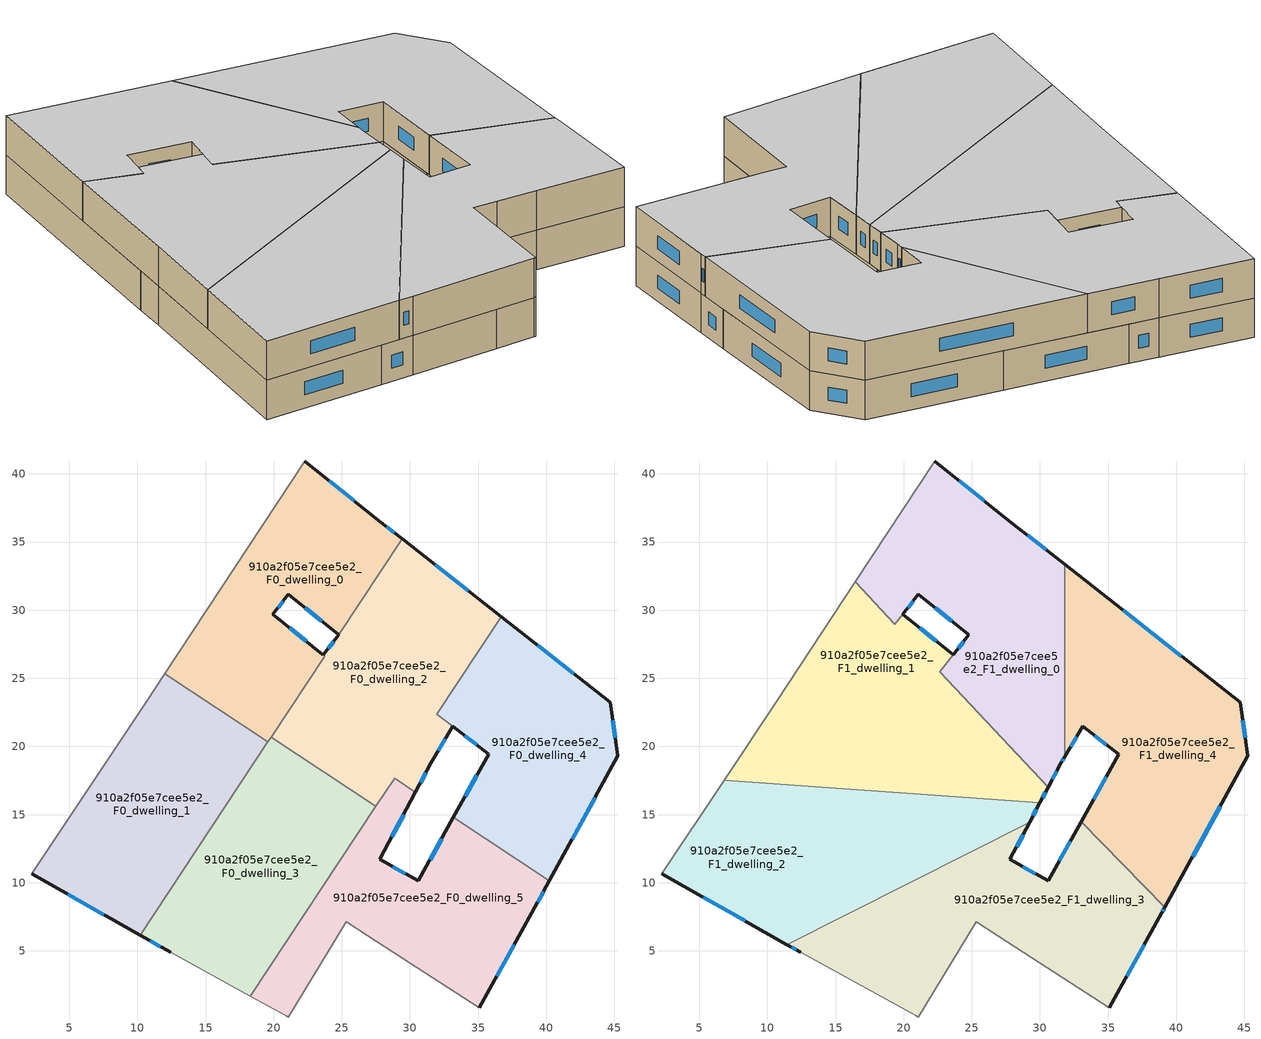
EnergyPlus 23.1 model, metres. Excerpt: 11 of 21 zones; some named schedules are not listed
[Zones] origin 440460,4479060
910a2f05e7cee5e2_F0_dwelling_0
 floor ground (EU_floor_Construction): 27.73,36.57 29.43,35.23 24.77,28.19 21.09,31.15 19.95,29.7 23.62,26.73 23.74,26.63 19.58,20.33 12.01,25.34 22.27,40.95 z0
 wall outside (EU_wall_Construction): 29.43,35.23 27.73,36.57 22.27,40.95 / 23.62,26.73 19.95,29.7 21.09,31.15 24.77,28.19 z0:3
 wall to 910a2f05e7cee5e2_F0_dwelling_1 (EU_wall_Construction): 12.01,25.34 19.58,20.33 z0:3
 wall adiabatic (EU_wall_Construction): 22.27,40.95 12.01,25.34 z0:3
 wall to 910a2f05e7cee5e2_F0_dwelling_2 (EU_wall_Construction): 24.77,28.19 29.43,35.23 / 19.81,20.68 23.74,26.63 23.62,26.73 z0:3
 wall to 910a2f05e7cee5e2_F0_dwelling_3 (EU_wall_Construction): 19.58,20.33 19.81,20.68 z0:3
 window (EU_Window_Construction): 25.9,38.03 24.09,39.48 / 28.86,35.68 28.3,36.13 / 22.32,30.16 23.54,29.18 / 20.33,30.18 20.71,30.67 / 22.39,27.72 21.17,28.7 z1:2
 roof outside (EU_roof_Construction): 23.62,26.73 19.95,29.7 19.36,28.96 16.43,32.07 19.36,28.95 19.95,29.7 z3
910a2f05e7cee5e2_F0_dwelling_1
 floor ground (EU_floor_Construction): 19.58,20.33 10.2,6.16 2.24,10.67 10.69,23.33 12.01,25.34 z0
 wall outside (EU_wall_Construction): 2.24,10.67 10.2,6.16 z0:3
 wall adiabatic (EU_wall_Construction): 12.01,25.34 10.69,23.33 2.24,10.67 z0:3
 wall to 910a2f05e7cee5e2_F0_dwelling_3 (EU_wall_Construction): 10.2,6.16 19.58,20.33 z0:3
 window (EU_Window_Construction): 4.9,9.16 7.54,7.67 z1:2
910a2f05e7cee5e2_F0_dwelling_2
 floor ground (EU_floor_Construction): 36.71,29.51 31.98,22.36 33.13,21.47 31.53,18.77 30.4,16.64 28.87,17.66 27.5,15.59 19.81,20.68 23.74,26.63 23.62,26.73 24.78,28.18 29.43,35.23 z0
 wall outside (EU_wall_Construction): 24.78,28.18 23.62,26.73 / 36.71,29.51 29.43,35.23 / 30.4,16.64 31.53,18.77 33.13,21.47 z0:3
 wall to 910a2f05e7cee5e2_F0_dwelling_4 (EU_wall_Construction): 33.13,21.47 31.98,22.36 36.71,29.51 z0:3
 wall to 910a2f05e7cee5e2_F0_dwelling_5 (EU_wall_Construction): 27.5,15.59 28.87,17.66 30.4,16.64 z0:3
 wall to 910a2f05e7cee5e2_F0_dwelling_3 (EU_wall_Construction): 19.81,20.68 27.5,15.59 z0:3
 window (EU_Window_Construction): 24.39,27.7 24.01,27.21 / 34.28,31.43 31.86,33.32 / 32.06,19.67 32.59,20.57 / 30.78,17.35 31.15,18.06 z1:2
910a2f05e7cee5e2_F0_dwelling_3
 floor ground (EU_floor_Construction): 27.5,15.59 18.29,1.67 12.44,4.89 10.2,6.16 19.81,20.68 z0
 wall outside (EU_wall_Construction): 10.2,6.16 12.44,4.89 z0:3
 wall adiabatic (EU_wall_Construction): 12.44,4.89 18.29,1.67 z0:3
 wall to 910a2f05e7cee5e2_F0_dwelling_5 (EU_wall_Construction): 18.29,1.67 27.5,15.59 z0:3
 window (EU_Window_Construction): 10.95,5.74 11.69,5.32 z1:2
910a2f05e7cee5e2_F0_dwelling_4
 floor ground (EU_floor_Construction): 44.69,23.24 45.26,19.32 40.23,10.14 33.19,14.79 35.76,19.42 31.98,22.36 36.71,29.51 z0
 wall outside (EU_wall_Construction): 40.23,10.14 45.26,19.32 44.69,23.24 36.71,29.51 / 33.13,21.47 35.76,19.42 33.19,14.79 z0:3
 wall to 910a2f05e7cee5e2_F0_dwelling_5 (EU_wall_Construction): 33.19,14.79 40.23,10.14 z0:3
 window (EU_Window_Construction): 34.9,17.88 34.05,16.34 / 42.02,25.34 39.38,27.41 / 45.07,20.63 44.88,21.93 / 41.91,13.21 43.58,16.25 / 34.01,20.79 34.88,20.11 z1:2
910a2f05e7cee5e2_F0_dwelling_5
 floor ground (EU_floor_Construction): 40.23,10.14 38.94,7.79 35.08,0.82 29.4,4.49 26.89,6.11 25.34,7.12 21.05,0.15 20.92,0.23 18.29,1.67 28.87,17.66 30.4,16.64 27.8,11.72 30.61,10.14 33.19,14.79 z0
 wall outside (EU_wall_Construction): 33.19,14.79 30.61,10.14 27.8,11.72 30.4,16.64 / 35.08,0.82 38.94,7.79 40.23,10.14 z0:3
 wall adiabatic (EU_wall_Construction): 18.29,1.67 20.92,0.23 21.05,0.15 25.34,7.12 26.89,6.11 29.4,4.49 35.08,0.82 z0:3
 window (EU_Window_Construction): 28.67,13.36 29.53,15 / 29.67,10.67 28.74,11.19 / 32.33,13.24 31.47,11.7 / 39.37,8.57 39.8,9.35 / 36.37,3.15 37.65,5.46 z1:2
910a2f05e7cee5e2_F1_dwelling_0
 floor to 910a2f05e7cee5e2_F0_dwelling_2 (EU_floor_Construction): 31.81,33.36 31.81,19.24 31.53,18.77 30.6,17.02 22.84,25.27 23.74,26.63 23.62,26.73 24.77,28.19 29.43,35.23 z3
 floor to 910a2f05e7cee5e2_F0_dwelling_0 (EU_floor_Construction): 27.73,36.57 29.43,35.23 24.77,28.19 21.09,31.15 19.95,29.7 19.36,28.96 16.43,32.07 22.27,40.95 z3; 23.74,26.63 22.84,25.27 22.63,25.48 23.62,26.73 z3
 wall outside (EU_wall_Construction): 19.95,29.7 21.09,31.15 24.78,28.18 23.62,26.73 / 31.81,33.37 27.73,36.57 22.27,40.95 / 30.6,17.02 31.53,18.77 31.81,19.24 z3:6
 wall adiabatic (EU_wall_Construction): 22.27,40.95 16.43,32.07 z3:6
 wall to 910a2f05e7cee5e2_F1_dwelling_4 (EU_wall_Construction): 31.81,19.24 31.81,33.37 z3:6
 wall to 910a2f05e7cee5e2_F1_dwelling_1 (EU_wall_Construction): 23.62,26.73 22.63,25.48 30.6,17.02 / 16.43,32.07 19.36,28.96 19.95,29.7 z3:6
 window (EU_Window_Construction): 24.39,27.7 24.01,27.22 / 22.32,30.16 23.54,29.18 / 20.33,30.19 20.71,30.67 / 25.9,38.03 24.09,39.48 / 30.44,34.44 29.09,35.5 / 31.62,18.93 31.71,19.09 / 30.91,17.61 31.22,18.19 z4:5
 ceiling to 910a2f05e7cee5e2_F2_dwelling_0 (EU_floor_Construction): 30.6,17.02 31.53,18.77 31.81,19.24 31.81,33.37 27.73,36.57 22.27,40.95 16.43,32.07 19.36,28.96 19.95,29.7 21.09,31.15 24.78,28.18 22.63,25.48 z6
910a2f05e7cee5e2_F1_dwelling_1
 floor to 910a2f05e7cee5e2_F0_dwelling_2 (EU_floor_Construction): 22.84,25.27 30.6,17.02 30.4,16.64 28.87,17.66 27.79,16.03 26.73,16.1 19.81,20.68 z3
 floor to 910a2f05e7cee5e2_F0_dwelling_0 (EU_floor_Construction): 19.95,29.7 23.62,26.73 22.63,25.48 22.84,25.27 19.58,20.33 12.01,25.34 16.43,32.07 19.36,28.95 z3
 floor to 910a2f05e7cee5e2_F0_dwelling_1 (EU_floor_Construction): 19.58,20.33 17.23,16.79 6.82,17.53 10.69,23.33 12.01,25.34 z3
 floor to 910a2f05e7cee5e2_F0_dwelling_5 (EU_floor_Construction): 30.4,16.64 29.99,15.87 27.79,16.03 28.87,17.66 z3
 floor to 910a2f05e7cee5e2_F0_dwelling_3 (EU_floor_Construction): 26.73,16.1 17.23,16.79 19.81,20.68 z3
 wall outside (EU_wall_Construction): 23.62,26.73 19.95,29.7 / 29.99,15.87 30.6,17.02 z3:6
 wall to 910a2f05e7cee5e2_F1_dwelling_2 (EU_wall_Construction): 6.82,17.53 29.99,15.87 z3:6
 wall adiabatic (EU_wall_Construction): 16.43,32.07 10.69,23.33 6.82,17.53 z3:6
 window (EU_Window_Construction): 22.39,27.72 21.17,28.7 / 30.2,16.25 30.4,16.64 z4:5
 ceiling to 910a2f05e7cee5e2_F2_dwelling_1 (EU_floor_Construction): 29.99,15.87 30.6,17.02 22.63,25.48 23.62,26.73 19.95,29.7 19.36,28.95 16.43,32.07 10.69,23.33 6.82,17.53 z6
910a2f05e7cee5e2_F1_dwelling_2
 floor to 910a2f05e7cee5e2_F0_dwelling_1 (EU_floor_Construction): 17.23,16.79 10.2,6.16 2.24,10.67 6.82,17.53 z3
 floor to 910a2f05e7cee5e2_F0_dwelling_3 (EU_floor_Construction): 26.73,16.1 27.5,15.59 25.49,12.55 11.44,5.46 10.2,6.16 17.23,16.79 z3
 floor to 910a2f05e7cee5e2_F0_dwelling_2 (EU_floor_Construction): 27.79,16.03 27.5,15.59 26.73,16.1 z3
 floor to 910a2f05e7cee5e2_F0_dwelling_5 (EU_floor_Construction): 29.99,15.87 29.24,14.44 25.49,12.55 27.79,16.03 z3
 wall outside (EU_wall_Construction): 29.24,14.44 29.99,15.87 / 2.24,10.67 11.44,5.46 z3:6
 wall to 910a2f05e7cee5e2_F1_dwelling_3 (EU_wall_Construction): 11.44,5.46 29.24,14.44 z3:6
 wall adiabatic (EU_wall_Construction): 6.82,17.53 2.24,10.67 z3:6
 window (EU_Window_Construction): 29.49,14.92 29.74,15.39 / 5.31,8.93 8.36,7.2 z4:5
 ceiling to 910a2f05e7cee5e2_F2_dwelling_2 (EU_floor_Construction): 29.24,14.44 29.99,15.87 6.82,17.53 2.24,10.67 11.44,5.46 z6
910a2f05e7cee5e2_F1_dwelling_3
 floor to 910a2f05e7cee5e2_F0_dwelling_3 (EU_floor_Construction): 25.49,12.55 18.29,1.67 12.44,4.89 11.44,5.46 z3
 floor to 910a2f05e7cee5e2_F0_dwelling_5 (EU_floor_Construction): 33.03,14.49 39.17,8.19 38.94,7.79 35.08,0.82 29.4,4.49 26.89,6.11 25.34,7.12 21.05,0.15 20.92,0.23 18.29,1.67 25.49,12.55 29.24,14.44 27.8,11.72 30.61,10.14 z3
 wall outside (EU_wall_Construction): 11.44,5.46 12.44,4.89 / 33.03,14.49 30.61,10.14 27.8,11.72 29.24,14.44 / 35.08,0.82 38.94,7.79 39.17,8.19 z3:6
 wall adiabatic (EU_wall_Construction): 12.44,4.89 20.92,0.23 21.05,0.15 25.34,7.12 26.89,6.11 29.4,4.49 35.08,0.82 z3:6
 wall to 910a2f05e7cee5e2_F1_dwelling_4 (EU_wall_Construction): 39.17,8.19 33.03,14.49 z3:6
 window (EU_Window_Construction): 11.77,5.27 12.11,5.08 / 28.28,12.63 28.76,13.53 / 29.67,10.67 28.74,11.19 / 32.22,13.04 31.42,11.6 / 39.02,7.92 39.09,8.06 / 36.37,3.15 37.65,5.46 z4:5
 ceiling to 910a2f05e7cee5e2_F2_dwelling_3 (EU_floor_Construction): 35.08,0.82 38.94,7.79 39.17,8.19 33.03,14.49 30.61,10.14 27.8,11.72 29.24,14.44 11.44,5.46 12.44,4.89 20.92,0.23 21.05,0.15 25.34,7.12 26.89,6.11 29.4,4.49 z6
910a2f05e7cee5e2_F1_dwelling_4
 floor to 910a2f05e7cee5e2_F0_dwelling_4 (EU_floor_Construction): 44.69,23.24 45.26,19.32 40.23,10.14 33.19,14.79 35.76,19.42 31.98,22.36 36.71,29.51 z3
 floor to 910a2f05e7cee5e2_F0_dwelling_5 (EU_floor_Construction): 40.23,10.14 39.17,8.19 33.03,14.49 33.19,14.79 z3
 floor to 910a2f05e7cee5e2_F0_dwelling_2 (EU_floor_Construction): 36.71,29.51 31.98,22.36 33.13,21.47 31.81,19.24 31.81,33.36 z3
 wall outside (EU_wall_Construction): 39.17,8.19 45.26,19.32 44.69,23.24 31.81,33.37 / 31.81,19.24 33.13,21.47 35.76,19.42 33.03,14.49 z3:6
 window (EU_Window_Construction): 41.2,11.91 43.22,15.6 / 34.85,17.78 33.94,16.14 / 34.01,20.78 34.88,20.11 / 32.25,19.99 32.69,20.72 / 40.38,26.62 36.11,29.98 / 45.07,20.63 44.88,21.93 z4:5
 ceiling to 910a2f05e7cee5e2_F2_dwelling_4 (EU_floor_Construction): 39.17,8.19 45.26,19.32 44.69,23.24 31.81,33.37 31.81,19.24 33.13,21.47 35.76,19.42 33.03,14.49 z6
[Building]
EU S2 Campaign: North Axis=0; Terrain=City; Solar Distribution=FullExterior
[Site:Location]
Madrid: Latitude=40.5; Longitude=-3.5; Time Zone=1; Elevation=609
[SizingPeriod:WeatherFileDays]
AnnualSizingPeriod: Begin Month=1; Begin Day of Month=1; End Month=12; End Day of Month=31; Day of Week for Start Day=Monday; Use Weather File Daylight Saving Period=No; Use Weather File Rain and Snow Indicators=No
[MATERIAL]
EU_InternalMass_Material: Roughness=MediumRough; Thickness=0.1; Conductivity=1; Density=1800; Specific Heat=900; Thermal Absorptance=0.9; Solar Absorptance=0.7; Visible Absorptance=0.7
[MATERIAL:NOMASS] Roughness=MediumRough; Thermal Absorptance=0.9; Solar Absorptance=0.7; Visible Absorptance=0.7
Name | Thermal Resistance
EU_wall_NoMass | 0.459673
EU_roof_NoMass | 0.495815
EU_floor_NoMass | 0.788942
[WINDOWMATERIAL:SIMPLEGLAZINGSYSTEM]
EU_Window_SimpleGlazing: UFactor=4.26103; Solar Heat Gain Coefficient=0.85; Visible Transmittance=0.85
[CONSTRUCTION]
EU_wall_Construction: EU_wall_NoMass
EU_roof_Construction: EU_roof_NoMass
EU_floor_Construction: EU_floor_NoMass
EU_Window_Construction: EU_Window_SimpleGlazing
EU_InternalMass_Construction: EU_InternalMass_Material
[ZONE] Type=1; Multiplier=1; Ceiling Height=autocalculate; Floor Area=autocalculate; Part of Total Floor Area=Yes
Name | Volume
910a2f05e7cee5e2_F0_dwelling_0 | 471.831
910a2f05e7cee5e2_F1_dwelling_0 | 548.767
910a2f05e7cee5e2_F0_dwelling_1 | 472.259
910a2f05e7cee5e2_F1_dwelling_1 | 584.641
910a2f05e7cee5e2_F0_dwelling_2 | 499.673
910a2f05e7cee5e2_F1_dwelling_2 | 566.709
910a2f05e7cee5e2_F0_dwelling_3 | 472.251
910a2f05e7cee5e2_F1_dwelling_3 | 566.736
910a2f05e7cee5e2_F0_dwelling_4 | 445.102
910a2f05e7cee5e2_F1_dwelling_4 | 566.74
910a2f05e7cee5e2_F0_dwelling_5 | 472.271
[INTERNALMASS] Construction=EU_InternalMass_Construction
Name | Zone or ZoneList | Surface Area
910a2f05e7cee5e2_F0_dwelling_0_EU_InternalMass | 910a2f05e7cee5e2_F0_dwelling_0 | 157.275
910a2f05e7cee5e2_F0_dwelling_1_EU_InternalMass | 910a2f05e7cee5e2_F0_dwelling_1 | 157.42
910a2f05e7cee5e2_F0_dwelling_2_EU_InternalMass | 910a2f05e7cee5e2_F0_dwelling_2 | 166.615
910a2f05e7cee5e2_F0_dwelling_3_EU_InternalMass | 910a2f05e7cee5e2_F0_dwelling_3 | 157.417
910a2f05e7cee5e2_F0_dwelling_4_EU_InternalMass | 910a2f05e7cee5e2_F0_dwelling_4 | 148.371
910a2f05e7cee5e2_F0_dwelling_5_EU_InternalMass | 910a2f05e7cee5e2_F0_dwelling_5 | 157.424
910a2f05e7cee5e2_F1_dwelling_0_EU_InternalMass | 910a2f05e7cee5e2_F1_dwelling_0 | 182.928
910a2f05e7cee5e2_F1_dwelling_1_EU_InternalMass | 910a2f05e7cee5e2_F1_dwelling_1 | 194.88
910a2f05e7cee5e2_F1_dwelling_2_EU_InternalMass | 910a2f05e7cee5e2_F1_dwelling_2 | 188.903
910a2f05e7cee5e2_F1_dwelling_3_EU_InternalMass | 910a2f05e7cee5e2_F1_dwelling_3 | 188.912
910a2f05e7cee5e2_F1_dwelling_4_EU_InternalMass | 910a2f05e7cee5e2_F1_dwelling_4 | 188.913
[OTHEREQUIPMENT] Fuel Type=Electricity; Design Level Calculation Method=Watts/Area; Power per Zone Floor Area=1; Fraction Latent=0; Fraction Radiant=0; Fraction Lost=0; Carbon Dioxide Generation Rate=0; EndUse Subcategory=EU_Step8_InternalGains
Name | Zone or ZoneList or Space or SpaceList | Schedule
EU_Step8_InternalGain_910a2f05e7cee5e2_F0_dwelling_0_f000 | 910a2f05e7cee5e2_F0_dwelling_0 | EU_Step8_GainSchedule_910a2f05e7cee5e2_F0_dwelling_0_f000
EU_Step8_InternalGain_910a2f05e7cee5e2_F0_dwelling_1_f000 | 910a2f05e7cee5e2_F0_dwelling_1 | EU_Step8_GainSchedule_910a2f05e7cee5e2_F0_dwelling_1_f000
EU_Step8_InternalGain_910a2f05e7cee5e2_F0_dwelling_2_f000 | 910a2f05e7cee5e2_F0_dwelling_2 | EU_Step8_GainSchedule_910a2f05e7cee5e2_F0_dwelling_2_f000
EU_Step8_InternalGain_910a2f05e7cee5e2_F0_dwelling_3_f000 | 910a2f05e7cee5e2_F0_dwelling_3 | EU_Step8_GainSchedule_910a2f05e7cee5e2_F0_dwelling_3_f000
EU_Step8_InternalGain_910a2f05e7cee5e2_F0_dwelling_4_f000 | 910a2f05e7cee5e2_F0_dwelling_4 | EU_Step8_GainSchedule_910a2f05e7cee5e2_F0_dwelling_4_f000
EU_Step8_InternalGain_910a2f05e7cee5e2_F0_dwelling_5_f000 | 910a2f05e7cee5e2_F0_dwelling_5 | EU_Step8_GainSchedule_910a2f05e7cee5e2_F0_dwelling_5_f000
EU_Step8_InternalGain_910a2f05e7cee5e2_F1_dwelling_0_f000 | 910a2f05e7cee5e2_F1_dwelling_0 | EU_Step8_GainSchedule_910a2f05e7cee5e2_F1_dwelling_0_f000
EU_Step8_InternalGain_910a2f05e7cee5e2_F1_dwelling_1_f000 | 910a2f05e7cee5e2_F1_dwelling_1 | EU_Step8_GainSchedule_910a2f05e7cee5e2_F1_dwelling_1_f000
EU_Step8_InternalGain_910a2f05e7cee5e2_F1_dwelling_2_f000 | 910a2f05e7cee5e2_F1_dwelling_2 | EU_Step8_GainSchedule_910a2f05e7cee5e2_F1_dwelling_2_f000
EU_Step8_InternalGain_910a2f05e7cee5e2_F1_dwelling_3_f000 | 910a2f05e7cee5e2_F1_dwelling_3 | EU_Step8_GainSchedule_910a2f05e7cee5e2_F1_dwelling_3_f000
EU_Step8_InternalGain_910a2f05e7cee5e2_F1_dwelling_4_f000 | 910a2f05e7cee5e2_F1_dwelling_4 | EU_Step8_GainSchedule_910a2f05e7cee5e2_F1_dwelling_4_f000
[ZONEVENTILATION:DESIGNFLOWRATE] Schedule=EU_AlwaysOn; Design Flow Rate Calculation Method=AirChanges/Hour; Air Changes per Hour=0.719161; Ventilation Type=Natural; Fan Pressure Rise=0; Fan Total Efficiency=1; Constant Term Coefficient=1; Temperature Term Coefficient=0; Velocity Term Coefficient=0; Velocity Squared Term Coefficient=0; Minimum Indoor Temperature=-100; Maximum Indoor Temperature=100; Delta Temperature=-100; Minimum Outdoor Temperature=-100; Maximum Outdoor Temperature=100; Maximum Wind Speed=40
Name | Zone or ZoneList or Space or SpaceList
EU_ConstantAir_910a2f05e7cee5e2_F0_dwelling_0 | 910a2f05e7cee5e2_F0_dwelling_0
EU_ConstantAir_910a2f05e7cee5e2_F0_dwelling_1 | 910a2f05e7cee5e2_F0_dwelling_1
EU_ConstantAir_910a2f05e7cee5e2_F0_dwelling_2 | 910a2f05e7cee5e2_F0_dwelling_2
EU_ConstantAir_910a2f05e7cee5e2_F0_dwelling_3 | 910a2f05e7cee5e2_F0_dwelling_3
EU_ConstantAir_910a2f05e7cee5e2_F0_dwelling_4 | 910a2f05e7cee5e2_F0_dwelling_4
EU_ConstantAir_910a2f05e7cee5e2_F0_dwelling_5 | 910a2f05e7cee5e2_F0_dwelling_5
EU_ConstantAir_910a2f05e7cee5e2_F1_dwelling_0 | 910a2f05e7cee5e2_F1_dwelling_0
EU_ConstantAir_910a2f05e7cee5e2_F1_dwelling_1 | 910a2f05e7cee5e2_F1_dwelling_1
EU_ConstantAir_910a2f05e7cee5e2_F1_dwelling_2 | 910a2f05e7cee5e2_F1_dwelling_2
EU_ConstantAir_910a2f05e7cee5e2_F1_dwelling_3 | 910a2f05e7cee5e2_F1_dwelling_3
EU_ConstantAir_910a2f05e7cee5e2_F1_dwelling_4 | 910a2f05e7cee5e2_F1_dwelling_4
[HVACTEMPLATE:THERMOSTAT] Constant Heating Setpoint=20; Constant Cooling Setpoint=50
EU_HeatOnly_910a2f05e7cee5e2_F0_dwelling_0; EU_HeatOnly_910a2f05e7cee5e2_F0_dwelling_1; EU_HeatOnly_910a2f05e7cee5e2_F0_dwelling_2; EU_HeatOnly_910a2f05e7cee5e2_F0_dwelling_3; EU_HeatOnly_910a2f05e7cee5e2_F0_dwelling_4; EU_HeatOnly_910a2f05e7cee5e2_F0_dwelling_5; EU_HeatOnly_910a2f05e7cee5e2_F1_dwelling_0; EU_HeatOnly_910a2f05e7cee5e2_F1_dwelling_1; EU_HeatOnly_910a2f05e7cee5e2_F1_dwelling_2; EU_HeatOnly_910a2f05e7cee5e2_F1_dwelling_3; EU_HeatOnly_910a2f05e7cee5e2_F1_dwelling_4; EU_HeatOnly_910a2f05e7cee5e2_F2_dwelling_0; EU_HeatOnly_910a2f05e7cee5e2_F2_dwelling_1; EU_HeatOnly_910a2f05e7cee5e2_F2_dwelling_2; EU_HeatOnly_910a2f05e7cee5e2_F2_dwelling_3; EU_HeatOnly_910a2f05e7cee5e2_F2_dwelling_4; EU_HeatOnly_910a2f05e7cee5e2_F3_dwelling_0; EU_HeatOnly_910a2f05e7cee5e2_F3_dwelling_1; EU_HeatOnly_910a2f05e7cee5e2_F3_dwelling_2; EU_HeatOnly_910a2f05e7cee5e2_F3_dwelling_3; EU_HeatOnly_910a2f05e7cee5e2_F3_dwelling_4
